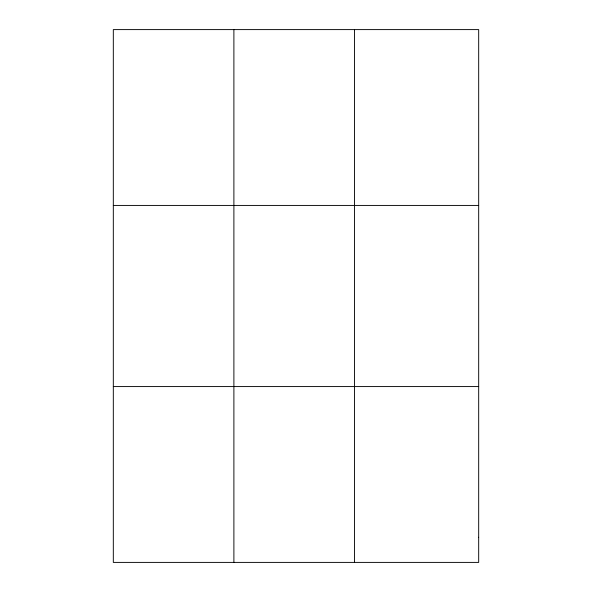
<?xml version="1.0" encoding="UTF-8"?>
<svg xmlns="http://www.w3.org/2000/svg" width="592" height="592" viewBox="0 0 592 592"><rect width="100%" height="100%" fill="white"/><g stroke="black" fill="none" stroke-linecap="round" stroke-linejoin="round"><path stroke-width="0.89" d="M233.892 562.4L233.892 29.6M354.46 562.4L354.46 29.6M113.316 205.424L478.684 205.424M113.316 386.576L478.684 386.576M478.684 537.284L478.684 562.4L113.316 562.4L113.316 29.6L478.684 29.6L478.684 537.284"/></g></svg>
